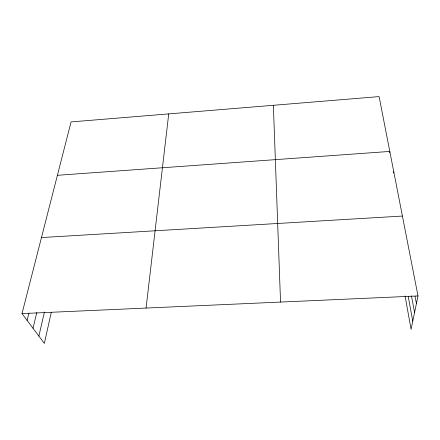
<?xml version="1.0" encoding="UTF-8"?>
<svg xmlns="http://www.w3.org/2000/svg" width="440" height="440" viewBox="0 0 440 440"><rect width="100%" height="100%" fill="white"/><g stroke="black" fill="none" stroke-linecap="round" stroke-linejoin="round"><path stroke-width="0.66" d="M389.664 152.74L389.802 151.426L57.409 175.296M146.075 308.061L168.724 113.894M393.618 173.058L393.773 171.754M51.293 312.301L44.352 343.404L22 313.594L71.076 121.924L379.104 96.597L418 295.944L411.076 329.312L405.075 296.01M38.88 336.105L44.446 312.015M33.017 328.284L36.812 312.461M27.099 320.392L28.919 313.06M41.47 237.562L402.413 216.051M22 313.594L418 295.944M415.002 296.219L416.416 303.584M411.472 295.873L414.579 312.439M408.199 296.34L412.764 321.178M273.372 105.292L280.538 302.071"/></g></svg>
